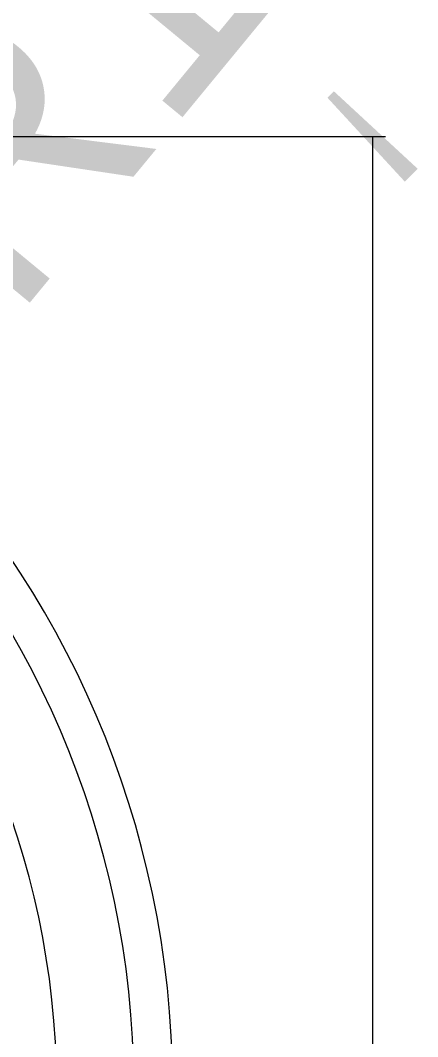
# Model space of a CAD drawing. Header units: inches. Extents: x 3324238 to 135265466, y -1036581 to 20094598.
# Drawn here: x 3353781.2 to 3353786.16, y -519268.47 to -519255.78 of the extents above; entities that cross this region are included whole.
import ezdxf

# ---------------------------------------------------------------- set-up
doc = ezdxf.new("R2010")
doc.units = ezdxf.units.IN
doc.header["$MEASUREMENT"] = 0
for name, color, linetype in [('PDF_Geometry', 7, 'Continuous'), ('PDF_Solid Fills', 7, 'Continuous'), ('PDF_Text', 1, 'Continuous')]:
    doc.layers.add(name, color=color, linetype=linetype)
doc.styles.add('PDF Arial', font='arial.ttf')

msp = doc.modelspace()

# ---------------------------------------------------------------- linework, layer by layer
at = {"layer": 'PDF_Geometry', "color": 252, "lineweight": 13, "true_color": 0x979797}
msp.add_lwpolyline([(3353771.259, -519257.231), (3353785.761, -519257.231)], dxfattribs=at)
at = {"layer": 'PDF_Geometry', "color": 152, "lineweight": 13, "true_color": 0x006edd}
msp.add_lwpolyline([(3353785.6, -519257.231), (3353785.6, -519290.587)], dxfattribs=at)
at = {"layer": 'PDF_Geometry', "color": 32, "lineweight": 13, "true_color": 0xdd6e00}
for centre, radius, start, end in [((3353771.178, -519269.148), 11.925, 0.35, 179.65), ((3353771.178, -519269.154), 11.441, 0.3963, 179.6037), ((3353771.178, -519269.156), 10.475, 0.4424, 179.5576)]:
    msp.add_arc(centre, radius, start, end, dxfattribs=at)
at = {"layer": 'PDF_Solid Fills', "color": 152, "lineweight": 30, "true_color": 0x006edd, "transparency": 33554559}
for points in [[(3353786.164, -519257.634), (3353785.036, -519256.747), (3353785.117, -519256.667)], [(3353786.003, -519257.795), (3353786.164, -519257.634), (3353785.036, -519256.747)]]:
    msp.add_solid(points, dxfattribs=at)

# ---------------------------------------------------------------- texts
at = {"layer": 'PDF_Text', "lineweight": 30, "insert": (3353781.096, -519259.571), "char_height": 2.9991, "attachment_point": 7, "rotation": 50.4993, "style": 'PDF Arial'}
msp.add_mtext("R1'", dxfattribs=at)

doc.saveas('drawing.dxf')
